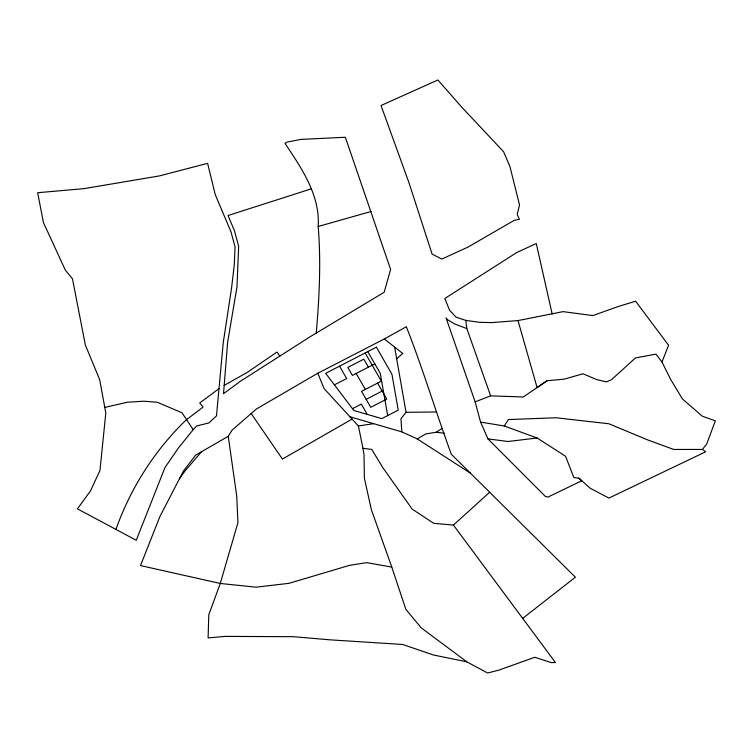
<?xml version="1.0" encoding="UTF-8"?>
<svg xmlns="http://www.w3.org/2000/svg" width="753" height="753" viewBox="0 0 753 753"><rect width="100%" height="100%" fill="white"/><g stroke="black" fill="none" stroke-linecap="round" stroke-linejoin="round"><path stroke-width="1.13" d="M316.26 333.08C319.281 297.623 321.145 262.091 318.19 226.502C320.241 195.196 301.482 168.107 284.945 143.239L287.401 142.044L300.842 139.399L345.354 137.262L390.609 269.442L384.171 292.258L310.095 336.789L240.113 381.442L223.519 393.725L227.632 342.286L236.969 287.015L238.645 246.316L234.465 230.776L228.037 215.527L311.045 188.928M115.99 529.453L116.555 527.721A315.611 299.995 29.3 0 1 148.67 464.592A316.204 300.56 29.3 0 1 182.508 423.478L186.565 419.637L203.065 407.091L199.705 402.987L219.001 388.68M661.981 362.014L655.929 354.126L635.504 357.929L611.54 379.653L606.419 381.884L596.564 379.568L582.991 373.77L564.468 379.107L547.083 380.764L523.279 396.972L490.636 395.862L466.832 328.581L454.313 323.799L447.235 319.488L446.087 317.973L475.134 401.848L480.583 422.104L504.256 425.982L508.388 419.562L556.091 417.774L608.857 423.76L647.844 439.978L673.719 449.456L702.351 449.447L706.615 444.251L715.35 420.861L702.295 416.183L682.369 398.892L670.678 379.512L661.981 362.014L668.579 345.26L635.607 301.2L618.477 306.433L592.865 315.573L563.065 311.629L517.998 320.58L491.577 322.604L479.501 322.303L465.749 320.383L456.054 317.154L449.626 310.302L444.807 298.499L516.624 252.613L536.258 243.511L552.165 313.954M317.775 373.253L324.101 388.614L358.39 425.972L362.955 448.28L371.756 449.437L382.703 467.472L412.155 509.113L433.803 523.354L453.419 525.076L555.46 662.546L551.262 662.584L534.743 657.275L498.646 670.198L487.633 673.013L466.785 661.812L421.143 627.795L405.811 609.243L391.776 567.084L366.711 562.66L349.42 565.381L289.001 583.33L256.039 587.18L220.271 583.462L140.51 565.569L159.852 516.643L183.563 470.841L195.676 455.094L228.253 436.316L231.933 430.264L256.349 409.02L317.775 373.253L384.312 338.954L406.347 326.727C422.866 368.725 435.827 411.966 451.311 454.247L575.386 577.203L522.676 618.373M179.496 478.701L184.749 471.293L201.475 451.753M394.61 347.048L406.046 412.305L400.944 418.696L401.838 431.874L417.209 438.895L470.361 473.119M193.201 429.671L178.282 448.157L165.001 467.481L136.246 540.278L77.418 508.84L90.464 490.956L99.97 470.456L105.806 413.002L99.66 379.644L85.324 344.93L72.486 278.798L65.323 270.111L43.448 222.577L37.65 192.721L84.12 188.617L159.297 175.938L207.602 163.335L215.189 194.472L231.049 231.971L235.049 246.843L234.305 264.435L231.576 287.994L223.246 342.662L216.488 415.863L208.967 422.922L196.599 426L193.201 429.671L182.066 412.832L157.321 402.253L143.776 401.208L127.426 402.224L104.771 407.42M453.419 525.076L489.666 492.255M396.662 358.776L402.78 353.486L384.312 338.954M547.083 380.764L537.096 387.56L517.998 320.58M417.209 438.895L425.925 433.888L436.156 432.269L441.889 428.598M352.075 419.092L282.422 459.066L251.173 413.529M224.187 385.376L247.521 372.246L276.944 352.065L279.824 356.103M372.18 365.205L352.404 375.399L347.811 367.417L363.821 359.162L368.405 367.144M334.407 384.877L346.653 378.561L339.537 366.174M372.264 365.356L374.89 364.01M366.165 399.344L382.176 391.089M352.479 408.672L361.336 404.107L367.238 414.385M475.134 401.848L490.636 395.862M318.19 226.502L371.022 211.499M358.39 425.972L373.686 423.675M702.351 449.447L705.721 451.753L608.904 498.091L590.314 488.32L578.803 478.108L573.88 477.609L565.578 456.271L537.096 438.001L508.03 441.503L487.963 438.895L480.583 422.104M406.046 412.305L436.279 411.985M436.156 432.269L444.326 433.21M466.785 661.812L433.512 655.006L402.601 644.464L330.275 639.852L293.341 636.699L225.288 636.389L208.101 637.904L208.788 614.843L220.271 583.462L237.92 522.723L236.743 496.142L228.253 436.316M349.929 416.757L401.838 431.874M504.256 425.982L537.096 438.001M578.803 478.108L581.796 480.762L547.93 497.084L545.2 496.283L487.963 438.895M367.775 351.613L380.293 373.394L387.682 415.581M365.149 352.969L381.347 381.169L361.572 391.362L370.749 407.326L386.76 399.071L377.582 383.108M356.169 373.45L365.346 389.414M391.776 567.084L371.398 509.772L364.377 478.183L364.01 454.388L362.955 448.28M465.749 320.383L466.832 328.581M519.532 204.938L517.189 214.549L519.429 219.302L514.374 220.262L467.971 247.106L441.813 259.07L432.109 254.109L408.983 182.772L381.027 105.524L437.879 79.987L461.74 107.142L503.588 151.72L509.932 166.498L519.532 204.938M376.387 347.18L325.644 373.337L353.863 410.489L381.79 418.621L398.233 410.14L391.936 374.241L376.387 347.18"/></g></svg>
